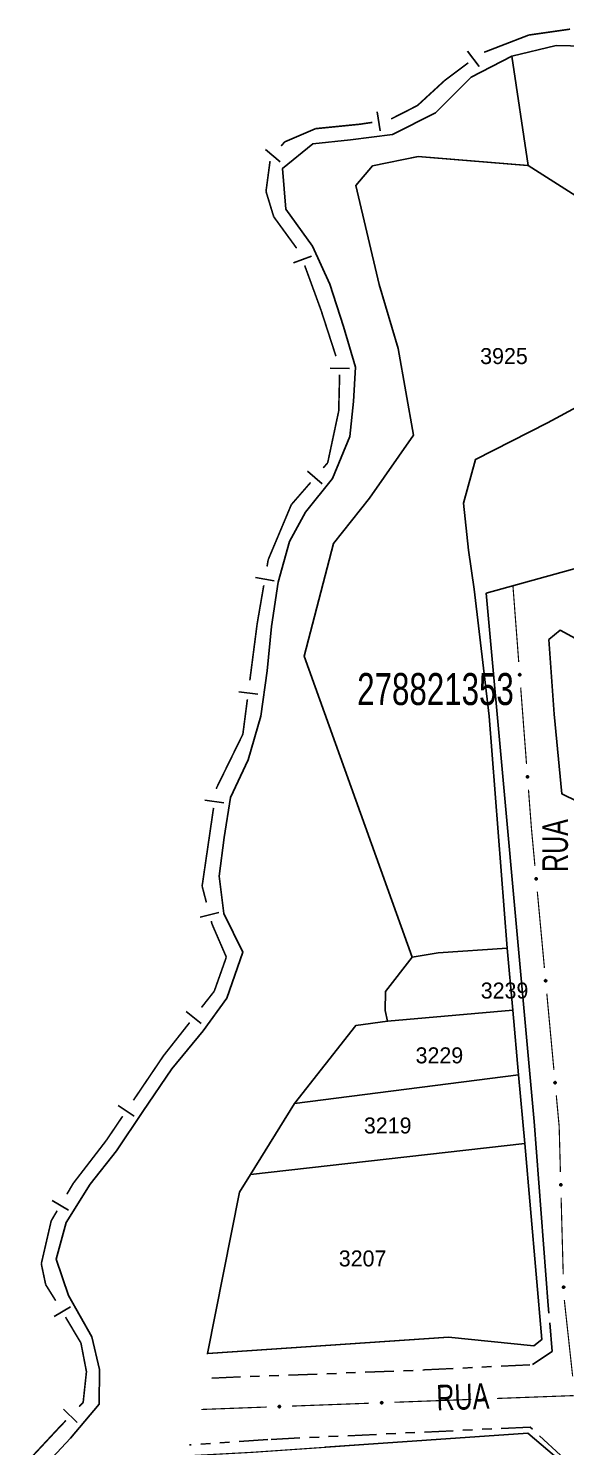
# Model space of a CAD drawing. Extents: x 203555 to 204724, y 4873703 to 4874787.
# Drawn here: x 203634.5 to 203718.5, y 4874464 to 4874685.7 of the extents above; entities that cross this region are included whole.
import ezdxf
from ezdxf.enums import TextEntityAlignment as Align

# ---------------------------------------------------------------- set-up
doc = ezdxf.new("R2010")
doc.units = 0
doc.header["$LTSCALE"] = 1.5
doc.header["$MEASUREMENT"] = 0
for name, pattern in [('TRACO_00', [10, -10]), ('TRACO_11', [8, 3, -1, 3, -1]), ('TRACO_25', [8, 3, -1, 1, -1, 1, -1])]:
    doc.linetypes.add(name, pattern=pattern)
for name, color, linetype in [('CD_MALHA_LOTES', 7, 'CONTINUOUS'), ('CD_TXT_QUADRA', 7, 'CONTINUOUS'), ('HD-CURSO-PERENE', 170, 'CONTINUOUS'), ('HD-PRAIA', 251, 'CONTINUOUS'), ('LM-LIM-SETORES-BAIRROS', 250, 'CONTINUOUS'), ('RU-QUADRA', 210, 'CONTINUOUS'), ('SV-EIXO-RUA-N-PAV', 6, 'CONTINUOUS'), ('SV-EIXO-RUA-PAV', 20, 'CONTINUOUS'), ('SV-RUA-NAO-PAV', 7, 'CONTINUOUS'), ('SV-RUA-PAVIM', 7, 'CONTINUOUS'), ('SV-TXT-RUA-N-PAV', 7, 'CONTINUOUS'), ('SV-TXT-RUA-PAV', 7, 'CONTINUOUS'), ('Th_NmrPort', 1, 'CONTINUOUS')]:
    doc.layers.add(name, color=color, linetype=linetype)
doc.styles.add('ARIAL', font='ARIAL.SHX')

msp = doc.modelspace()

# ---------------------------------------------------------------- linework, layer by layer
at = {"layer": 'CD_MALHA_LOTES', "linetype": 'Continuous', "flags": 128}
for points in [[(203732.113437, 4874651.8439), (203712.615095, 4874664.196171), (203695.43668, 4874665.604744), (203688.29955, 4874664.166091), (203685.68664, 4874661.075088), (203689.324129, 4874645.645541), (203692.306617, 4874635.613729), (203694.694241, 4874622.068993), (203687.830634, 4874612.236499), (203682.193631, 4874605.158053), (203677.648026, 4874587.514518), (203694.515781, 4874540.478951)], [(203709.31335, 4874541.884956), (203706.522818, 4874578.173067), (203704.204116, 4874597.989805), (203703.272095, 4874604.077647), (203702.53332, 4874611.440171), (203704.379707, 4874618.259682), (203715.660081, 4874623.979373), (203731.552205, 4874632.606726)], [(203690.64405, 4874530.468453), (203690.26143, 4874532.161551), (203690.34373, 4874535.107153), (203694.515781, 4874540.478951)], [(203694.515781, 4874540.478951), (203698.553942, 4874541.168935), (203709.31335, 4874541.884956)], [(203709.31335, 4874541.884956), (203710.201127, 4874532.233226)], [(203710.201127, 4874532.233226), (203690.64405, 4874530.468453)], [(203710.201127, 4874532.233226), (203711.132272, 4874522.110017)], [(203676.123756, 4874517.640877), (203685.692386, 4874529.827909)], [(203685.692386, 4874529.827909), (203690.64405, 4874530.468453)], [(203711.132272, 4874522.110017), (203676.123756, 4874517.640877)], [(203711.132272, 4874522.110017), (203712.075036, 4874511.396589)], [(203669.243766, 4874506.527392), (203676.123756, 4874517.640877)], [(203669.243766, 4874506.527392), (203667.518208, 4874503.740039), (203662.51875, 4874478.530342), (203700.189311, 4874481.085423), (203713.518175, 4874479.741985), (203714.771033, 4874480.759674), (203712.075036, 4874511.396589)], [(203712.075036, 4874511.396589), (203669.243766, 4874506.527392)], [(203722.334877, 4874390.399616), (203717.54024, 4874452.132968), (203716.730533, 4874462.558357), (203712.563359, 4874466.114038), (203680.912192, 4874463.887991)]]:
    msp.add_lwpolyline(points, dxfattribs=at)
at = {"layer": 'HD-CURSO-PERENE', "linetype": 'Continuous'}
msp.add_polyline3d([(203723.748981, 4874682.820519, 2.282134), (203717.010917, 4874682.972881, 2.282134), (203710.055741, 4874681.320849, 2.282134), (203703.709831, 4874678.034405, 2.282134), (203698.147265, 4874672.448189, 2.282134), (203691.436234, 4874669.055655, 2.282134), (203684.842696, 4874668.236417, 2.282134), (203678.963118, 4874667.621593, 2.282134), (203674.262284, 4874663.770995, 2.282134), (203674.764647, 4874657.391243, 2.282134), (203678.926483, 4874651.620094, 2.282134), (203681.623703, 4874645.650733, 2.282134), (203683.76119, 4874639.062262, 2.282134), (203685.644234, 4874632.696622, 2.282134), (203685.33268, 4874627.325422, 2.282134), (203684.761479, 4874621.878422, 2.282134), (203682.055957, 4874615.325537, 2.282134), (203677.830433, 4874610.02877, 2.282134), (203675.360836, 4874605.433323, 2.282134), (203673.546957, 4874599.089546, 2.282134), (203672.546658, 4874592.181282, 2.282134), (203671.868318, 4874585.218452, 2.282134), (203670.881346, 4874578.148459, 2.282134), (203668.881769, 4874571.339936, 2.282134), (203666.099149, 4874565.458639, 2.282134), (203665.110101, 4874559.196062, 2.282134), (203664.367233, 4874553.162942, 2.282134), (203665.064348, 4874547.304281, 2.282134), (203668.042895, 4874541.264979, 2.282134), (203665.544294, 4874534.078406, 2.282134), (203661.86326, 4874528.989276, 2.282134), (203656.972391, 4874523.03504, 2.282134), (203652.432156, 4874516.355572, 2.282134), (203648.312917, 4874510.209039, 2.282134), (203644.178413, 4874505.039721, 2.282134), (203640.424998, 4874499.039633, 2.282134), (203638.871837, 4874493.29643, 2.282134), (203640.823746, 4874487.639972, 2.282134), (203644.480652, 4874481.151786, 2.282134), (203645.650838, 4874476.034989, 2.282134), (203645.605456, 4874470.650653, 2.282134), (203641.145198, 4874465.317981, 2.282134), (203636.127403, 4874459.955544, 2.282134)], dxfattribs=at)
at = {"layer": 'HD-PRAIA', "linetype": 'TRACO_00'}
msp.add_polyline3d([(203732.113437, 4874651.8439, 6.913465), (203712.615095, 4874664.196171, 6.634655), (203710.055741, 4874681.320849, 2.282134), (203717.010917, 4874682.972881, 2.282134), (203723.748981, 4874682.820519, 2.282134)], dxfattribs=at)
at = {"layer": 'LM-LIM-SETORES-BAIRROS', "const_width": 0.25}
for points in [[(203705.735995, 4874681.912845), (203712.265582, 4874684.435639)], [(203712.265582, 4874684.435639), (203712.703144, 4874684.604697)], [(203712.703144, 4874684.604697), (203719.16842, 4874685.528309)], [(203699.625925, 4874677.549882), (203703.250025, 4874680.267957)], [(203695.324208, 4874673.592302), (203699.280129, 4874677.23175)], [(203699.280129, 4874677.23175), (203699.625925, 4874677.549882)], [(203691.204121, 4874671.491866), (203694.767745, 4874673.308615)], [(203694.767745, 4874673.308615), (203695.324208, 4874673.592302)], [(203686.290602, 4874670.667134), (203688.266043, 4874670.959792)], [(203674.589932, 4874667.914035), (203679.328879, 4874669.945013)], [(203679.328879, 4874669.945013), (203679.407855, 4874669.97886)], [(203679.407855, 4874669.97886), (203686.287619, 4874670.666837)], [(203686.287619, 4874670.666837), (203686.290602, 4874670.667134)], [(203674.037053, 4874667.276098), (203674.589932, 4874667.914035)], [(203671.664764, 4874660.170945), (203672.296379, 4874664.908053)], [(203671.729102, 4874659.959549), (203671.664764, 4874660.170945)], [(203672.869245, 4874656.213365), (203671.729102, 4874659.959549)], [(203672.918744, 4874656.145303), (203672.869245, 4874656.213365)], [(203676.447775, 4874651.292887), (203672.918744, 4874656.145303)], [(203680.268198, 4874641.587527), (203677.706899, 4874648.597398)], [(203680.433582, 4874641.076782), (203680.268198, 4874641.587527)], [(203682.590013, 4874634.417217), (203680.433582, 4874641.076782)], [(203683.021297, 4874625.843243), (203683.166671, 4874631.51281)], [(203681.30061, 4874617.756015), (203682.952919, 4874625.521867)], [(203682.952919, 4874625.521867), (203683.021297, 4874625.843243)], [(203680.605375, 4874616.955442), (203681.261062, 4874617.710475)], [(203681.261062, 4874617.710475), (203681.30061, 4874617.756015)], [(203675.622344, 4874611.217405), (203678.638315, 4874614.690342)], [(203675.46734, 4874610.848349), (203675.622344, 4874611.217405)], [(203672.008901, 4874602.613971), (203675.46734, 4874610.848349)], [(203671.827299, 4874601.560681), (203671.997206, 4874602.546141)], [(203671.997206, 4874602.546141), (203672.008901, 4874602.613971)], [(203670.288215, 4874592.633988), (203671.317579, 4874598.604301)], [(203669.141147, 4874583.76627), (203670.167422, 4874591.700169)], [(203670.167422, 4874591.700169), (203670.288215, 4874592.633988)], [(203668.051322, 4874575.341085), (203668.756294, 4874580.791058)], [(203663.921674, 4874566.90972), (203667.829355, 4874574.887903)], [(203667.829355, 4874574.887903), (203668.051322, 4874575.341085)], [(203663.904875, 4874566.794711), (203663.921674, 4874566.90972)], [(203661.684781, 4874551.595607), (203663.471274, 4874563.826212)], [(203661.846233, 4874550.976709), (203661.684781, 4874551.595607)], [(203662.351076, 4874549.041475), (203661.846233, 4874550.976709)], [(203663.233399, 4874545.659238), (203663.108342, 4874546.138623)], [(203663.43402, 4874545.196266), (203663.233399, 4874545.659238)], [(203665.470292, 4874540.497178), (203663.43402, 4874545.196266)], [(203665.17645, 4874539.669077), (203665.470292, 4874540.497178)], [(203663.577536, 4874535.163048), (203665.17645, 4874539.669077)], [(203661.587998, 4874532.632875), (203663.442353, 4874534.991131)], [(203663.442353, 4874534.991131), (203663.577536, 4874535.163048)], [(203655.662377, 4874525.097031), (203659.733644, 4874530.27462)], [(203650.953725, 4874518.124604), (203655.430986, 4874524.754395)], [(203655.430986, 4874524.754395), (203655.662377, 4874525.097031)], [(203646.714805, 4874511.847742), (203649.274752, 4874515.638432)], [(203641.552745, 4874505.137064), (203646.455147, 4874511.510187)], [(203646.455147, 4874511.510187), (203646.714805, 4874511.847742)], [(203641.066278, 4874504.31007), (203641.552745, 4874505.137064)], [(203640.559258, 4874503.448136), (203641.066278, 4874504.31007)], [(203638.111371, 4874499.286729), (203639.038197, 4874500.862334)], [(203636.562753, 4874492.57605), (203638.072692, 4874499.119121)], [(203638.072692, 4874499.119121), (203638.111371, 4874499.286729)], [(203636.621459, 4874492.297198), (203636.562753, 4874492.57605)], [(203637.251028, 4874489.306745), (203636.621459, 4874492.297198)], [(203637.751345, 4874488.506239), (203637.251028, 4874489.306745)], [(203638.811342, 4874486.810242), (203637.751345, 4874488.506239)], [(203642.757226, 4874480.187105), (203640.350295, 4874484.235126)], [(203642.812078, 4874479.901874), (203642.757226, 4874480.187105)], [(203643.617569, 4874475.713319), (203642.812078, 4874479.901874)], [(203643.101363, 4874470.895396), (203643.539299, 4874474.982803)], [(203643.539299, 4874474.982803), (203643.617569, 4874475.713319)], [(203642.486728, 4874470.252823), (203643.101363, 4874470.895396)], [(203639.315852, 4874466.937817), (203640.41306, 4874468.084898)], [(203634.669998, 4874461.947825), (203639.03466, 4874466.635796)], [(203639.03466, 4874466.635796), (203639.315852, 4874466.937817)]]:
    msp.add_lwpolyline(points, dxfattribs=at)
at = {"layer": 'LM-LIM-SETORES-BAIRROS'}
for points in [[(203704.950025, 4874679.667957), (203703.150025, 4874682.067957)], [(203689.47507, 4874669.622536), (203689.035423, 4874672.590146)], [(203673.860726, 4874664.782324), (203671.593659, 4874666.747116)], [(203678.772604, 4874650.051452), (203675.954809, 4874649.021873)], [(203684.691811, 4874632.474033), (203681.692796, 4874632.55093)], [(203680.426552, 4874614.461845), (203678.161452, 4874616.428905)], [(203672.965676, 4874599.334901), (203670.009295, 4874599.844621)], [(203670.372184, 4874581.590368), (203667.396972, 4874581.975222)], [(203665.100057, 4874564.598911), (203662.131558, 4874565.032512)], [(203664.307346, 4874547.484873), (203661.404494, 4874546.727608)], [(203661.530889, 4874530.133528), (203659.172634, 4874531.987882)], [(203651.077495, 4874515.62767), (203648.591324, 4874517.306643)], [(203640.838119, 4874500.963738), (203638.252316, 4874502.484798)], [(203641.128523, 4874485.861275), (203638.549916, 4874484.328048)], [(203642.188245, 4874467.770706), (203640.02032, 4874469.844374)]]:
    msp.add_lwpolyline(points, dxfattribs=at)
at = {"layer": 'RU-QUADRA', "linetype": 'Continuous', "const_width": 0.18, "flags": 128}
msp.add_lwpolyline([(203731.552205, 4874632.606726), (203715.660081, 4874623.979373), (203704.379707, 4874618.259682), (203702.53332, 4874611.440171), (203703.272095, 4874604.077647), (203704.204116, 4874597.989805), (203706.522818, 4874578.173067), (203709.31335, 4874541.884956), (203710.201127, 4874532.233226), (203711.132272, 4874522.110017), (203712.075036, 4874511.396589), (203714.771033, 4874480.759674), (203713.518175, 4874479.741985), (203700.189311, 4874481.085423), (203662.51875, 4874478.530342), (203667.518208, 4874503.740039), (203669.243766, 4874506.527392), (203676.123756, 4874517.640877), (203685.692386, 4874529.827909), (203690.64405, 4874530.468453), (203690.26143, 4874532.161551), (203690.34373, 4874535.107153), (203694.515781, 4874540.478951), (203677.648026, 4874587.514518), (203682.193631, 4874605.158053), (203687.830634, 4874612.236499), (203694.694241, 4874622.068993), (203692.306617, 4874635.613729), (203689.324129, 4874645.645541), (203685.68664, 4874661.075088), (203688.29955, 4874664.166091), (203695.43668, 4874665.604744), (203712.615095, 4874664.196171), (203732.113437, 4874651.8439)], dxfattribs=at)
msp.add_lwpolyline([(203721.661414, 4874380.473623), (203683.79361, 4874416.686028), (203672.081058, 4874427.152255), (203653.301442, 4874443.933545), (203651.837153, 4874446.997127), (203650.979153, 4874452.133808), (203651.097829, 4874457.846175), (203653.293909, 4874461.10658), (203654.735626, 4874462.135225), (203657.508396, 4874462.461361), (203669.530149, 4874463.104942), (203680.912192, 4874463.887991), (203712.563359, 4874466.114038), (203716.730533, 4874462.558357), (203717.54024, 4874452.132968), (203722.334877, 4874390.399616), (203723.153334, 4874380.848939)], close=True, dxfattribs=at)
at = {"layer": 'SV-EIXO-RUA-N-PAV'}
for points in [[(203705.875142, 4874471.344556), (203705.842381, 4874471.30824), (203705.806799, 4874471.283728), (203705.771238, 4874471.271826), (203705.737071, 4874471.269502), (203705.701848, 4874471.271061), (203705.666684, 4874471.280468), (203705.629967, 4874471.299554), (203705.593308, 4874471.332161), (203705.570593, 4874471.370262), (203705.557058, 4874471.404501), (203705.552584, 4874471.439989), (203705.554672, 4874471.474181), (203705.565651, 4874471.510385), (203705.585356, 4874471.547404), (203705.619036, 4874471.583474), (203705.654085, 4874471.607265), (203705.688784, 4874471.617875), (203705.724489, 4874471.622148), (203705.760429, 4874471.620125), (203705.794895, 4874471.610692), (203705.832132, 4874471.590785), (203705.867292, 4874471.557071), (203705.89142, 4874471.522385), (203705.902514, 4874471.487844), (203705.905929, 4874471.452597), (203705.904795, 4874471.41725), (203705.89681, 4874471.381508), (203705.875142, 4874471.344556)], [(203673.89734, 4874470.152835), (203673.86458, 4874470.11652), (203673.828998, 4874470.092008), (203673.793436, 4874470.080105), (203673.759269, 4874470.077781), (203673.724047, 4874470.07934), (203673.688882, 4874470.088747), (203673.652166, 4874470.107833), (203673.615506, 4874470.14044), (203673.592791, 4874470.178541), (203673.579257, 4874470.212781), (203673.574782, 4874470.248269), (203673.57687, 4874470.28246), (203673.58785, 4874470.318664), (203673.607555, 4874470.355684), (203673.641235, 4874470.391753), (203673.676283, 4874470.415545), (203673.710982, 4874470.426154), (203673.746688, 4874470.430427), (203673.782628, 4874470.428404), (203673.817093, 4874470.418971), (203673.85433, 4874470.399064), (203673.88949, 4874470.36535), (203673.913619, 4874470.330664), (203673.924713, 4874470.296124), (203673.928128, 4874470.260876), (203673.926993, 4874470.22553), (203673.919009, 4874470.189788), (203673.89734, 4874470.152835)], [(203689.886241, 4874470.748695), (203689.85348, 4874470.71238), (203689.817899, 4874470.687868), (203689.782337, 4874470.675965), (203689.74817, 4874470.673641), (203689.712948, 4874470.675201), (203689.677783, 4874470.684608), (203689.641067, 4874470.703693), (203689.604407, 4874470.736301), (203689.581692, 4874470.774401), (203689.568158, 4874470.808641), (203689.563683, 4874470.844129), (203689.565771, 4874470.878321), (203689.57675, 4874470.914525), (203689.596455, 4874470.951544), (203689.630135, 4874470.987613), (203689.665184, 4874471.011405), (203689.699883, 4874471.022015), (203689.735588, 4874471.026287), (203689.771529, 4874471.024264), (203689.805994, 4874471.014831), (203689.843231, 4874470.994924), (203689.878391, 4874470.96121), (203689.902519, 4874470.926525), (203689.913613, 4874470.891984), (203689.917029, 4874470.856737), (203689.915894, 4874470.82139), (203689.90791, 4874470.785648), (203689.886241, 4874470.748695)]]:
    msp.add_lwpolyline(points, close=True, dxfattribs=at)
for points in [[(203705.87715, 4874471.540648), (203705.564849, 4874471.493507)], [(203705.867292, 4874471.557071), (203705.565651, 4874471.510385)], [(203705.845932, 4874471.572256), (203705.578527, 4874471.529519)], [(203705.832132, 4874471.590785), (203705.585356, 4874471.547404)], [(203705.808099, 4874471.598156), (203705.609931, 4874471.566192)], [(203705.794895, 4874471.610692), (203705.619036, 4874471.583474)], [(203705.773349, 4874471.614612), (203705.642954, 4874471.596097)], [(203705.760429, 4874471.620125), (203705.654085, 4874471.607265)], [(203673.924713, 4874470.296124), (203673.574782, 4874470.248269)], [(203673.913619, 4874470.330664), (203673.57687, 4874470.28246)], [(203673.923808, 4874470.278835), (203673.578679, 4874470.233201)], [(203673.915669, 4874470.314033), (203673.578823, 4874470.265978)], [(203673.928128, 4874470.260876), (203673.579257, 4874470.212781)], [(203673.899348, 4874470.348927), (203673.587047, 4874470.301787)], [(203673.88949, 4874470.36535), (203673.58785, 4874470.318664)], [(203673.923816, 4874470.241967), (203673.591062, 4874470.194064)], [(203673.926993, 4874470.22553), (203673.592791, 4874470.178541)], [(203673.86813, 4874470.380535), (203673.600725, 4874470.337799)], [(203673.85433, 4874470.399064), (203673.607555, 4874470.355684)], [(203673.918269, 4874470.207624), (203673.608746, 4874470.159221)], [(203673.919009, 4874470.189788), (203673.615506, 4874470.14044)], [(203673.830297, 4874470.406435), (203673.63213, 4874470.374471)], [(203673.907267, 4874470.173077), (203673.637288, 4874470.126148)], [(203673.817093, 4874470.418971), (203673.641235, 4874470.391753)], [(203673.89734, 4874470.152835), (203673.652166, 4874470.107833)], [(203673.795547, 4874470.422891), (203673.665152, 4874470.404377)], [(203673.782628, 4874470.428404), (203673.676283, 4874470.415545)], [(203673.878691, 4874470.133779), (203673.677898, 4874470.098986)], [(203673.86458, 4874470.11652), (203673.688882, 4874470.088747)], [(203673.844356, 4874470.102459), (203673.715274, 4874470.085359)], [(203673.828998, 4874470.092008), (203673.724047, 4874470.07934)], [(203689.913613, 4874470.891984), (203689.563683, 4874470.844129)], [(203689.902519, 4874470.926525), (203689.565771, 4874470.878321)], [(203689.912709, 4874470.874695), (203689.56758, 4874470.829062)], [(203689.90457, 4874470.909894), (203689.567724, 4874470.861838)], [(203689.917029, 4874470.856737), (203689.568158, 4874470.808641)], [(203689.888249, 4874470.944788), (203689.575948, 4874470.897647)], [(203689.878391, 4874470.96121), (203689.57675, 4874470.914525)], [(203689.912717, 4874470.837828), (203689.579962, 4874470.789925)], [(203689.915894, 4874470.82139), (203689.581692, 4874470.774401)], [(203689.857031, 4874470.976396), (203689.589626, 4874470.933659)], [(203689.843231, 4874470.994924), (203689.596455, 4874470.951544)], [(203689.90717, 4874470.803484), (203689.597647, 4874470.755081)], [(203689.90791, 4874470.785648), (203689.604407, 4874470.736301)], [(203689.819198, 4874471.002295), (203689.621031, 4874470.970332)], [(203689.896168, 4874470.768937), (203689.626189, 4874470.722008)], [(203689.805994, 4874471.014831), (203689.630135, 4874470.987613)], [(203689.886241, 4874470.748695), (203689.641067, 4874470.703693)], [(203689.784448, 4874471.018751), (203689.654053, 4874471.000237)], [(203689.771529, 4874471.024264), (203689.665184, 4874471.011405)], [(203689.867592, 4874470.729639), (203689.666799, 4874470.694847)], [(203689.85348, 4874470.71238), (203689.677783, 4874470.684608)], [(203689.833257, 4874470.698319), (203689.704175, 4874470.68122)], [(203689.817899, 4874470.687868), (203689.712948, 4874470.675201)], [(203705.902514, 4874471.487844), (203705.552584, 4874471.439989)], [(203705.89142, 4874471.522385), (203705.554672, 4874471.474181)], [(203705.90161, 4874471.470555), (203705.556481, 4874471.424922)], [(203705.893471, 4874471.505754), (203705.556625, 4874471.457699)], [(203705.905929, 4874471.452597), (203705.557058, 4874471.404501)], [(203705.901618, 4874471.433688), (203705.568863, 4874471.385785)], [(203705.904795, 4874471.41725), (203705.570593, 4874471.370262)], [(203705.896071, 4874471.399344), (203705.586547, 4874471.350942)], [(203705.89681, 4874471.381508), (203705.593308, 4874471.332161)], [(203705.885069, 4874471.364798), (203705.615089, 4874471.317869)], [(203705.875142, 4874471.344556), (203705.629967, 4874471.299554)], [(203705.856493, 4874471.3255), (203705.6557, 4874471.290707)], [(203705.842381, 4874471.30824), (203705.666684, 4874471.280468)], [(203705.822158, 4874471.29418), (203705.693076, 4874471.27708)], [(203705.806799, 4874471.283728), (203705.701848, 4874471.271061)]]:
    msp.add_lwpolyline(points, dxfattribs=at)
at = {"layer": 'SV-EIXO-RUA-N-PAV', "const_width": 0.18}
for points in [[(203719.717749, 4874471.970587), (203707.726074, 4874471.523692)], [(203661.757984, 4874469.810593), (203661.556591, 4874469.80309)], [(203671.751047, 4874470.183006), (203661.757984, 4874469.810593)], [(203687.739948, 4874470.778866), (203675.748272, 4874470.331971)], [(203703.728849, 4874471.374726), (203691.737173, 4874470.927831)]]:
    msp.add_lwpolyline(points, dxfattribs=at)
at = {"layer": 'SV-EIXO-RUA-PAV', "const_width": 0.18}
for points in [[(203710.234952, 4874598.588514), (203711.146595, 4874586.623193)], [(203711.450476, 4874582.634752), (203712.36212, 4874570.669431)], [(203712.666001, 4874566.680991), (203713.121823, 4874560.69833)], [(203713.121823, 4874560.69833), (203713.124947, 4874560.657323)], [(203713.124947, 4874560.657323), (203713.676878, 4874554.724065)], [(203714.047372, 4874550.74126), (203715.158852, 4874538.792846)], [(203715.529346, 4874534.810041), (203716.640826, 4874522.861626)], [(203717.01132, 4874518.878821), (203717.381813, 4874514.896017)], [(203717.381813, 4874514.896017), (203717.45994, 4874514.056146)], [(203717.45994, 4874514.056146), (203717.655936, 4874506.902327)], [(203717.765483, 4874502.903827), (203718.094127, 4874490.908328)], [(203718.266529, 4874486.914111), (203719.5679, 4874474.984885)]]:
    msp.add_lwpolyline(points, dxfattribs=at)
at = {"layer": 'SV-EIXO-RUA-PAV'}
for points in [[(203711.397383, 4874584.780601), (203711.434941, 4874584.749273), (203711.460815, 4874584.714669), (203711.474088, 4874584.679596), (203711.477735, 4874584.645545), (203711.477543, 4874584.610288), (203711.469507, 4874584.574785), (203711.45186, 4874584.537356), (203711.420699, 4874584.499459), (203711.383508, 4874584.475284), (203711.349819, 4874584.460432), (203711.314531, 4874584.454584), (203711.280284, 4874584.455345), (203711.243682, 4874584.464911), (203711.205926, 4874584.483166), (203711.168577, 4874584.515422), (203711.143444, 4874584.549521), (203711.131497, 4874584.583782), (203711.125843, 4874584.619295), (203711.12647, 4874584.655287), (203711.134559, 4874584.690092), (203711.153007, 4874584.728073), (203711.185332, 4874584.764514), (203711.219056, 4874584.78997), (203711.25314, 4874584.802395), (203711.288229, 4874584.807175), (203711.323593, 4874584.807412), (203711.359618, 4874584.80082), (203711.397383, 4874584.780601)], [(203712.612908, 4874568.826839), (203712.650466, 4874568.795512), (203712.67634, 4874568.760908), (203712.689613, 4874568.725835), (203712.69326, 4874568.691783), (203712.693068, 4874568.656527), (203712.685032, 4874568.621024), (203712.667384, 4874568.583595), (203712.636223, 4874568.545698), (203712.599032, 4874568.521523), (203712.565343, 4874568.50667), (203712.530056, 4874568.500823), (203712.495809, 4874568.501583), (203712.459206, 4874568.51115), (203712.42145, 4874568.529405), (203712.384102, 4874568.56166), (203712.358969, 4874568.59576), (203712.347021, 4874568.630021), (203712.341367, 4874568.665534), (203712.341995, 4874568.701526), (203712.350084, 4874568.736331), (203712.368532, 4874568.774312), (203712.400857, 4874568.810753), (203712.43458, 4874568.836209), (203712.468665, 4874568.848634), (203712.503753, 4874568.853414), (203712.539117, 4874568.853651), (203712.575142, 4874568.847059), (203712.612908, 4874568.826839)], [(203713.958424, 4874552.885922), (203713.996501, 4874552.855226), (203714.022949, 4874552.821059), (203714.036806, 4874552.786213), (203714.041022, 4874552.752227), (203714.04142, 4874552.716973), (203714.033978, 4874552.68134), (203714.016958, 4874552.643622), (203713.986435, 4874552.605209), (203713.949653, 4874552.580416), (203713.916217, 4874552.565003), (203713.881032, 4874552.558566), (203713.846778, 4874552.558754), (203713.81002, 4874552.567708), (203713.771964, 4874552.585329), (203713.734082, 4874552.616956), (203713.708383, 4874552.65063), (203713.695864, 4874552.684687), (203713.689617, 4874552.720101), (203713.689643, 4874552.756098), (203713.69715, 4874552.791034), (203713.71496, 4874552.829318), (203713.746672, 4874552.866294), (203713.779965, 4874552.89231), (203713.813837, 4874552.905303), (203713.848841, 4874552.910668), (203713.884196, 4874552.911496), (203713.920326, 4874552.905507), (203713.958424, 4874552.885922)], [(203715.440398, 4874536.954702), (203715.478475, 4874536.924007), (203715.504923, 4874536.88984), (203715.51878, 4874536.854994), (203715.522996, 4874536.821008), (203715.523393, 4874536.785753), (203715.515952, 4874536.750121), (203715.498932, 4874536.712402), (203715.468409, 4874536.67399), (203715.431627, 4874536.649196), (203715.398191, 4874536.633783), (203715.363006, 4874536.627347), (203715.328751, 4874536.627535), (203715.291994, 4874536.636489), (203715.253938, 4874536.654109), (203715.216056, 4874536.685737), (203715.190357, 4874536.719411), (203715.177838, 4874536.753468), (203715.171591, 4874536.788882), (203715.171617, 4874536.824879), (203715.179124, 4874536.859814), (203715.196934, 4874536.898098), (203715.228646, 4874536.935075), (203715.261939, 4874536.96109), (203715.295811, 4874536.974083), (203715.330815, 4874536.979449), (203715.36617, 4874536.980277), (203715.4023, 4874536.974288), (203715.440398, 4874536.954702)], [(203716.922372, 4874521.023483), (203716.960449, 4874520.992788), (203716.986897, 4874520.95862), (203717.000754, 4874520.923774), (203717.00497, 4874520.889789), (203717.005367, 4874520.854534), (203716.997926, 4874520.818901), (203716.980906, 4874520.781183), (203716.950383, 4874520.74277), (203716.913601, 4874520.717977), (203716.880165, 4874520.702564), (203716.84498, 4874520.696127), (203716.810725, 4874520.696315), (203716.773968, 4874520.705269), (203716.735912, 4874520.72289), (203716.69803, 4874520.754517), (203716.67233, 4874520.788192), (203716.659812, 4874520.822248), (203716.653565, 4874520.857662), (203716.653591, 4874520.893659), (203716.661098, 4874520.928595), (203716.678908, 4874520.966879), (203716.71062, 4874521.003855), (203716.743913, 4874521.029871), (203716.777785, 4874521.042864), (203716.812789, 4874521.048229), (203716.848144, 4874521.049057), (203716.884274, 4874521.043068), (203716.922372, 4874521.023483)], [(203717.816814, 4874505.049718), (203717.852804, 4874505.016602), (203717.876964, 4874504.98078), (203717.888516, 4874504.945103), (203717.890503, 4874504.910915), (203717.888596, 4874504.875709), (203717.878843, 4874504.840639), (203717.859396, 4874504.804113), (203717.826429, 4874504.767776), (203717.788106, 4874504.745438), (203717.753735, 4874504.732242), (203717.718204, 4874504.728117), (203717.684035, 4874504.730542), (203717.647941, 4874504.741878), (203717.611118, 4874504.761947), (203717.575382, 4874504.795981), (203717.551937, 4874504.831262), (203717.54167, 4874504.866064), (203717.53775, 4874504.90181), (203717.540127, 4874504.937729), (203717.549899, 4874504.972099), (203717.570173, 4874505.009138), (203717.604232, 4874505.043964), (203717.639153, 4874505.06775), (203717.673802, 4874505.078503), (203717.709081, 4874505.08157), (203717.744415, 4874505.080087), (203717.780077, 4874505.071751), (203717.816814, 4874505.049718)], [(203718.255005, 4874489.05572), (203718.290996, 4874489.022603), (203718.315156, 4874488.986781), (203718.326707, 4874488.951104), (203718.328695, 4874488.916916), (203718.326788, 4874488.881711), (203718.317035, 4874488.84664), (203718.297588, 4874488.810114), (203718.264621, 4874488.773778), (203718.226298, 4874488.75144), (203718.191927, 4874488.738243), (203718.156396, 4874488.734119), (203718.122227, 4874488.736544), (203718.086133, 4874488.74788), (203718.04931, 4874488.767949), (203718.013574, 4874488.801983), (203717.990129, 4874488.837264), (203717.979862, 4874488.872066), (203717.975942, 4874488.907812), (203717.978319, 4874488.94373), (203717.988091, 4874488.978101), (203718.008364, 4874489.01514), (203718.042423, 4874489.049966), (203718.077345, 4874489.073751), (203718.111994, 4874489.084504), (203718.147273, 4874489.087571), (203718.182607, 4874489.086089), (203718.218268, 4874489.077752), (203718.255005, 4874489.05572)]]:
    msp.add_lwpolyline(points, close=True, dxfattribs=at)
for points in [[(203711.12647, 4874584.655287), (203711.143444, 4874584.549521)], [(203711.131478, 4874584.66841), (203711.155035, 4874584.538832)], [(203711.134559, 4874584.690092), (203711.168577, 4874584.515422)], [(203711.146574, 4874584.703773), (203711.186199, 4874584.506994)], [(203711.153007, 4874584.728073), (203711.205926, 4874584.483166)], [(203711.170987, 4874584.742581), (203711.224062, 4874584.477035)], [(203711.185332, 4874584.764514), (203711.243682, 4874584.464911)], [(203711.20136, 4874584.775002), (203711.260578, 4874584.464764)], [(203711.219056, 4874584.78997), (203711.280284, 4874584.455345)], [(203711.235595, 4874584.792664), (203711.296678, 4874584.457935)], [(203711.25314, 4874584.802395), (203711.314531, 4874584.454584)], [(203711.270451, 4874584.802162), (203711.329436, 4874584.459063)], [(203711.288229, 4874584.807175), (203711.349819, 4874584.460432)], [(203711.307291, 4874584.8036), (203711.368063, 4874584.472954)], [(203711.323593, 4874584.807412), (203711.383508, 4874584.475284)], [(203711.341824, 4874584.799389), (203711.402194, 4874584.491976)], [(203711.359618, 4874584.80082), (203711.420699, 4874584.499459)], [(203711.376771, 4874584.789735), (203711.434136, 4874584.521779)], [(203711.397383, 4874584.780601), (203711.45186, 4874584.537356)], [(203711.417148, 4874584.762705), (203711.459702, 4874584.563413)], [(203711.434941, 4874584.749273), (203711.469507, 4874584.574785)], [(203711.449776, 4874584.729611), (203711.471869, 4874584.601289)], [(203711.460815, 4874584.714669), (203711.477543, 4874584.610288)], [(203712.341995, 4874568.701526), (203712.358969, 4874568.59576)], [(203712.347003, 4874568.714649), (203712.37056, 4874568.58507)], [(203712.350084, 4874568.736331), (203712.384102, 4874568.56166)], [(203712.362099, 4874568.750011), (203712.401724, 4874568.553233)], [(203712.368532, 4874568.774312), (203712.42145, 4874568.529405)], [(203712.386511, 4874568.78882), (203712.439587, 4874568.523274)], [(203712.400857, 4874568.810753), (203712.459206, 4874568.51115)], [(203712.416885, 4874568.821241), (203712.476102, 4874568.511003)], [(203712.43458, 4874568.836209), (203712.495809, 4874568.501583)], [(203712.451119, 4874568.838902), (203712.512203, 4874568.504174)], [(203712.468665, 4874568.848634), (203712.530056, 4874568.500823)], [(203712.485976, 4874568.848401), (203712.54496, 4874568.505301)], [(203712.503753, 4874568.853414), (203712.565343, 4874568.50667)], [(203712.522815, 4874568.849839), (203712.583588, 4874568.519192)], [(203712.539117, 4874568.853651), (203712.599032, 4874568.521523)], [(203712.557348, 4874568.845628), (203712.617719, 4874568.538214)], [(203712.575142, 4874568.847059), (203712.636223, 4874568.545698)], [(203712.592296, 4874568.835974), (203712.64966, 4874568.568018)], [(203712.612908, 4874568.826839), (203712.667384, 4874568.583595)], [(203712.632672, 4874568.808944), (203712.675226, 4874568.609651)], [(203712.650466, 4874568.795512), (203712.685032, 4874568.621024)], [(203712.6653, 4874568.775849), (203712.687394, 4874568.647527)], [(203712.67634, 4874568.760908), (203712.693068, 4874568.656527)], [(203713.689643, 4874552.756098), (203713.708383, 4874552.65063)], [(203713.694431, 4874552.769303), (203713.720151, 4874552.640136)], [(203713.69715, 4874552.791034), (203713.734082, 4874552.616956)], [(203713.708934, 4874552.804913), (203713.751842, 4874552.608824)], [(203713.71496, 4874552.829318), (203713.771964, 4874552.585329)], [(203713.732695, 4874552.844124), (203713.790201, 4874552.579502)], [(203713.746672, 4874552.866294), (203713.81002, 4874552.567708)], [(203713.762522, 4874552.877048), (203713.826916, 4874552.567843)], [(203713.779965, 4874552.89231), (203713.846778, 4874552.558754)], [(203713.796457, 4874552.895279), (203713.863126, 4874552.561619)], [(203713.813837, 4874552.905303), (203713.881032, 4874552.558566)], [(203713.83115, 4874552.905359), (203713.89586, 4874552.563293)], [(203713.848841, 4874552.910668), (203713.916217, 4874552.565003)], [(203713.86796, 4874552.907413), (203713.93425, 4874552.577828)], [(203713.884196, 4874552.911496), (203713.949653, 4874552.580416)], [(203713.902559, 4874552.903779), (203713.968058, 4874552.597418)], [(203713.920326, 4874552.905507), (203713.986435, 4874552.605209)], [(203713.937662, 4874552.894711), (203713.999497, 4874552.62775)], [(203713.958424, 4874552.885922), (203714.016958, 4874552.643622)], [(203713.978485, 4874552.868359), (203714.024364, 4874552.669806)], [(203713.996501, 4874552.855226), (203714.033978, 4874552.68134)], [(203714.011662, 4874552.835814), (203714.035897, 4874552.70788)], [(203714.022949, 4874552.821059), (203714.04142, 4874552.716973)], [(203715.171617, 4874536.824879), (203715.190357, 4874536.719411)], [(203715.176405, 4874536.838084), (203715.202125, 4874536.708917)], [(203715.179124, 4874536.859814), (203715.216056, 4874536.685737)], [(203715.190908, 4874536.873693), (203715.233816, 4874536.677605)], [(203715.196934, 4874536.898098), (203715.253938, 4874536.654109)], [(203715.214669, 4874536.912905), (203715.272175, 4874536.648283)], [(203715.228646, 4874536.935075), (203715.291994, 4874536.636489)], [(203715.244496, 4874536.945829), (203715.30889, 4874536.636624)], [(203715.261939, 4874536.96109), (203715.328751, 4874536.627535)], [(203715.278431, 4874536.96406), (203715.3451, 4874536.630399)], [(203715.295811, 4874536.974083), (203715.363006, 4874536.627347)], [(203715.313124, 4874536.974139), (203715.377834, 4874536.632074)], [(203715.330815, 4874536.979449), (203715.398191, 4874536.633783)], [(203715.349934, 4874536.976193), (203715.416224, 4874536.646608)], [(203715.36617, 4874536.980277), (203715.431627, 4874536.649196)], [(203715.384532, 4874536.972559), (203715.450032, 4874536.666198)], [(203715.4023, 4874536.974288), (203715.468409, 4874536.67399)], [(203715.419636, 4874536.963491), (203715.481471, 4874536.696531)], [(203715.440398, 4874536.954702), (203715.498932, 4874536.712402)], [(203715.460459, 4874536.93714), (203715.506338, 4874536.738586)], [(203715.478475, 4874536.924007), (203715.515952, 4874536.750121)], [(203715.493636, 4874536.904595), (203715.51787, 4874536.77666)], [(203715.504923, 4874536.88984), (203715.523393, 4874536.785753)], [(203716.653591, 4874520.893659), (203716.67233, 4874520.788192)], [(203716.658379, 4874520.906865), (203716.684099, 4874520.777697)], [(203716.661098, 4874520.928595), (203716.69803, 4874520.754517)], [(203716.672882, 4874520.942474), (203716.71579, 4874520.746385)], [(203716.678908, 4874520.966879), (203716.735912, 4874520.72289)], [(203716.696643, 4874520.981685), (203716.754149, 4874520.717063)], [(203716.71062, 4874521.003855), (203716.773968, 4874520.705269)], [(203716.72647, 4874521.014609), (203716.790864, 4874520.705404)], [(203716.743913, 4874521.029871), (203716.810725, 4874520.696315)], [(203716.760405, 4874521.03284), (203716.827074, 4874520.69918)], [(203716.777785, 4874521.042864), (203716.84498, 4874520.696127)], [(203716.795098, 4874521.04292), (203716.859808, 4874520.700854)], [(203716.812789, 4874521.048229), (203716.880165, 4874520.702564)], [(203716.831908, 4874521.044974), (203716.898198, 4874520.715389)], [(203716.848144, 4874521.049057), (203716.913601, 4874520.717977)], [(203716.866506, 4874521.04134), (203716.932006, 4874520.734979)], [(203716.884274, 4874521.043068), (203716.950383, 4874520.74277)], [(203716.90161, 4874521.032272), (203716.963445, 4874520.765312)], [(203716.922372, 4874521.023483), (203716.980906, 4874520.781183)], [(203716.942433, 4874521.00592), (203716.988312, 4874520.807367)], [(203716.960449, 4874520.992788), (203716.997926, 4874520.818901)], [(203716.97561, 4874520.973376), (203716.999844, 4874520.845441)], [(203716.986897, 4874520.95862), (203717.005367, 4874520.854534)], [(203717.540127, 4874504.937729), (203717.551937, 4874504.831262)], [(203717.545767, 4874504.950593), (203717.562995, 4874504.820022)], [(203717.549899, 4874504.972099), (203717.575382, 4874504.795981)], [(203717.562565, 4874504.985179), (203717.592573, 4874504.786706)], [(203717.570173, 4874505.009138), (203717.611118, 4874504.761947)], [(203717.588836, 4874505.022755), (203717.628935, 4874504.754942)], [(203717.604232, 4874505.043964), (203717.647941, 4874504.741878)], [(203717.620751, 4874505.05366), (203717.66481, 4874504.740909)], [(203717.639153, 4874505.06775), (203717.684035, 4874504.730542)], [(203717.655804, 4874505.069636), (203717.700536, 4874504.732333)], [(203717.673802, 4874505.078503), (203717.718204, 4874504.728117)], [(203717.691081, 4874505.077428), (203717.733309, 4874504.731866)], [(203717.709081, 4874505.08157), (203717.753735, 4874504.732242)], [(203717.727947, 4874505.077072), (203717.772567, 4874504.743862)], [(203717.744415, 4874505.080087), (203717.788106, 4874504.745438)], [(203717.762234, 4874505.071187), (203717.807583, 4874504.761201)], [(203717.780077, 4874505.071751), (203717.826429, 4874504.767776)], [(203717.796671, 4874505.059845), (203717.840936, 4874504.789416)], [(203717.816814, 4874505.049718), (203717.859396, 4874504.804113)], [(203717.835685, 4874505.030883), (203717.868496, 4874504.829757)], [(203717.852804, 4874505.016602), (203717.878843, 4874504.840639)], [(203717.866665, 4874504.996241), (203717.882491, 4874504.866996)], [(203717.876964, 4874504.98078), (203717.888596, 4874504.875709)], [(203717.978319, 4874488.94373), (203717.990129, 4874488.837264)], [(203717.983959, 4874488.956595), (203718.001187, 4874488.826023)], [(203717.988091, 4874488.978101), (203718.013574, 4874488.801983)], [(203718.000757, 4874488.991181), (203718.030765, 4874488.792708)], [(203718.008364, 4874489.01514), (203718.04931, 4874488.767949)], [(203718.027028, 4874489.028756), (203718.067126, 4874488.760943)], [(203718.042423, 4874489.049966), (203718.086133, 4874488.74788)], [(203718.058942, 4874489.059662), (203718.103002, 4874488.746911)], [(203718.077345, 4874489.073751), (203718.122227, 4874488.736544)], [(203718.093996, 4874489.075637), (203718.138728, 4874488.738334)], [(203718.111994, 4874489.084504), (203718.156396, 4874488.734119)], [(203718.129273, 4874489.083429), (203718.171501, 4874488.737867)], [(203718.147273, 4874489.087571), (203718.191927, 4874488.738243)], [(203718.166139, 4874489.083074), (203718.210759, 4874488.749863)], [(203718.182607, 4874489.086089), (203718.226298, 4874488.75144)], [(203718.200426, 4874489.077188), (203718.245774, 4874488.767203)], [(203718.218268, 4874489.077752), (203718.264621, 4874488.773778)], [(203718.234862, 4874489.065846), (203718.279127, 4874488.795417)], [(203718.255005, 4874489.05572), (203718.297588, 4874488.810114)], [(203718.273877, 4874489.036884), (203718.306688, 4874488.835758)], [(203718.290996, 4874489.022603), (203718.317035, 4874488.84664)], [(203718.304857, 4874489.002242), (203718.320683, 4874488.872998)], [(203718.315156, 4874488.986781), (203718.326788, 4874488.881711)]]:
    msp.add_lwpolyline(points, dxfattribs=at)
at = {"layer": 'SV-RUA-NAO-PAV', "linetype": 'TRACO_25'}
for points in [[(203663.177812, 4874474.708598, 7.788616), (203696.409326, 4874475.972633, 7.788616), (203713.305865, 4874476.823321, 7.94351), (203716.347126, 4874478.867518, 7.959)], [(203717.684561, 4874462.651128, 7.959), (203712.909736, 4874467.061602, 7.959), (203671.960713, 4874465.106583, 7.959), (203659.72648, 4874464.27027, 7.935765)]]:
    msp.add_polyline3d(points, dxfattribs=at)
at = {"layer": 'SV-RUA-PAVIM', "linetype": 'Continuous'}
for points in [[(203706.034101, 4874597.381767, 6.750826), (203741.637184, 4874607.24902, 6.750826), (203775.377238, 4874572.277736, 7.261976), (203806.468143, 4874563.176722, 7.200019), (203809.537431, 4874563.271754, 7.107082), (203812.5353, 4874563.901012, 7.076104), (203816.13494, 4874565.245464, 7.068359)], [(203715.752971, 4874486.071652, 7.989978), (203713.579933, 4874514.804046, 7.734403), (203706.034101, 4874597.381767, 6.712103)]]:
    msp.add_polyline3d(points, dxfattribs=at)
msp.add_polyline3d([(203716.659018, 4874578.456655, 7.076104), (203715.821058, 4874590.131102, 7.021891), (203717.606063, 4874591.574654, 7.021891), (203719.989559, 4874590.302115, 7.021891), (203721.947087, 4874566.899421, 7.285211), (203720.336723, 4874564.822794, 7.292955), (203717.903119, 4874565.999402, 7.292955)], close=True, dxfattribs=at)
at = {"layer": 'SV-RUA-PAVIM', "linetype": 'TRACO_11'}
msp.add_polyline3d([(203716.347126, 4874478.867518, 8.090659), (203715.752971, 4874486.071652, 7.989978)], dxfattribs=at)

# ---------------------------------------------------------------- texts
at = {"layer": 'CD_TXT_QUADRA', "style": 'ARIAL', "width": 0.7}
msp.add_text('278821353', height=5, dxfattribs=at).set_placement((203685.907637, 4874579.897129))
at = {"layer": 'SV-TXT-RUA-N-PAV', "style": 'ARIAL', "width": 0.7}
msp.add_text('RUA', height=4, rotation=2, dxfattribs=at).set_placement((203698.355067, 4874469.633473))
at = {"layer": 'SV-TXT-RUA-PAV', "style": 'ARIAL', "width": 0.7}
msp.add_text('RUA', height=4, rotation=90, dxfattribs=at).set_placement((203718.823133, 4874553.811998))
at = {"layer": 'Th_NmrPort', "color": 1}
for s, p in [('3925', (203705.119961, 4874634.436874)), ('3239', (203705.21176, 4874535.275829)), ('3229', (203695.033253, 4874525.147236)), ('3219', (203686.959557, 4874514.18555)), ('3207', (203683.032984, 4874493.40743))]:
    msp.add_text(s, height=2.5, dxfattribs=at).set_placement(p, align=Align.MIDDLE_LEFT)

doc.saveas('drawing.dxf')
